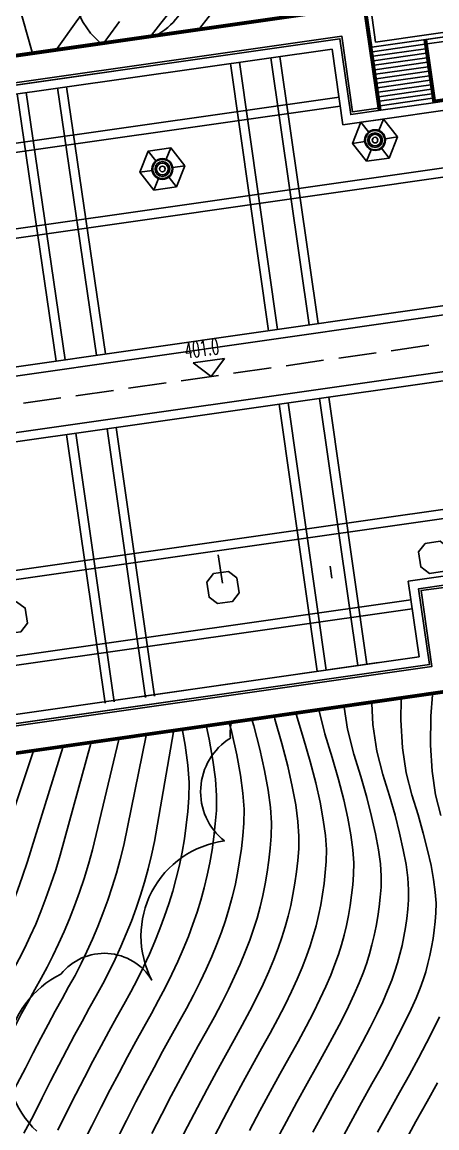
# Model space of a CAD drawing. Extents: x 351134 to 737836, y 2693212 to 3319468.
# Drawn here: x 543100 to 570445, y 2748950 to 2821894 of the extents above; entities that cross this region are included whole.
import ezdxf

# ---------------------------------------------------------------- set-up
doc = ezdxf.new("R2010")
doc.units = 0
doc.linetypes.add('DASH', pattern=[0.35, 0.25, -0.1])
for name, color, linetype in [('00000实测标高', 6, 'CONTINUOUS'), ('00景观层', 10, 'CONTINUOUS'), ('01佛教小品', 2, 'CONTINUOUS'), ('DGX', 8, 'CONTINUOUS'), ('绿化', 3, 'CONTINUOUS')]:
    doc.layers.add(name, color=color, linetype=linetype)
doc.styles.add('_TCH_DIM', font='txt.shx', dxfattribs={"width": 0.8, "height": 3.5, "bigfont": 'hztxt.shx'})
doc.linetypes.add('FENCELINE2', pattern='A,6.35,-2.54,[132,ltypeshp.shx,S=2.54,R=0,X=-2.54,Y=0],-2.54,25.4', length=36.83)

# ---------------------------------------------------------------- blocks, each defined once
blk = doc.blocks.new('gehjj')
at = {"layer": '01佛教小品', "color": 11, "linetype": 'Continuous'}
for p, q in [((565372, 2770611), (565676, 2771366)), ((564191, 2771154), (564693, 2770514)), ((563632, 2769762), (564438, 2769877)), ((566602, 2770186), (565796, 2770071)), ((564558, 2768582), (564861, 2769337)), ((565541, 2769434), (566043, 2768794))]:
    blk.add_line(p, q, dxfattribs=at)
at = {"layer": '01佛教小品', "color": 11, "linetype": 'Continuous', "flags": 128}
blk.add_lwpolyline([(566602, 2770186), (565676, 2771366), (564191, 2771154), (563632, 2769762), (564558, 2768582), (566043, 2768794)], close=True, dxfattribs=at)
at = {"layer": '01佛教小品', "color": 11, "linetype": 'Continuous'}
for radius in [686, 636, 486, 386, 186]:
    blk.add_circle((565117, 2769974), radius, dxfattribs=at)

msp = doc.modelspace()

# ---------------------------------------------------------------- linework, layer by layer
at = {"layer": '00000实测标高', "color": 6}
for p, q in [((556451, 2799705), (554372, 2799408)), ((555560, 2798518), (556451, 2799705)), ((555560, 2798518), (554372, 2799408))]:
    msp.add_line(p, q, dxfattribs=at)
at = {"layer": '00000实测标高', "color": 7, "linetype": 'DASH', "ltscale": 10000, "flags": 128}
msp.add_lwpolyline([(414984, 2778433), (737519, 2824527)], dxfattribs=at)
at = {"layer": '00景观层', "color": 250, "linetype": 'Continuous'}
for p, q in [((533000, 2815755), (563539, 2820119)), ((559505, 2819543), (562024, 2801922)), ((560099, 2819628), (562618, 2802007)), ((559351, 2801540), (556833, 2819161)), ((557427, 2819246), (559945, 2801625)), ((545336, 2799537), (542763, 2817159)), ((543357, 2817245), (545930, 2799622)), ((545435, 2817549), (548009, 2799919)), ((546029, 2817635), (548603, 2800004)), ((563156, 2779153), (560638, 2796774)), ((565235, 2779450), (562717, 2797071)), ((565829, 2779535), (563311, 2797156)), ((560044, 2796689), (562562, 2779068)), ((546036, 2794687), (548569, 2776967)), ((549163, 2777052), (546630, 2794772)), ((551242, 2777349), (548709, 2795069)), ((551836, 2777434), (549303, 2795154)), ((538730, 2775662), (569269, 2780026)), ((560360, 2778753), (566596, 2779644)), ((566596, 2779644), (560360, 2778753)), ((550856, 2777395), (557093, 2778286)), ((557093, 2778286), (550856, 2777395)), ((538730, 2775662), (547589, 2776928)), ((547589, 2776928), (541353, 2776037))]:
    msp.add_line(p, q, dxfattribs=at)
at = {"layer": '00景观层', "linetype": 'Continuous'}
msp.add_line((569613, 2820735), (570186, 2816726), dxfattribs=at)
at = {"layer": '00景观层', "color": 7, "flags": 128}
for points in [[(566743, 2816082), (565767, 2822913), (576904, 2824504), (579408, 2806982)], [(577286, 2821831), (576904, 2824504), (565767, 2822913), (566149, 2820240), (577434, 2821853)], [(566743, 2816082), (565745, 2823061), (532038, 2818244)], [(566594, 2816061), (565618, 2822891), (532059, 2818096)], [(566149, 2820240), (577286, 2821831)], [(564763, 2815799), (564049, 2820798), (532321, 2816264)], [(566594, 2816061), (564763, 2815799), (564049, 2820798), (532321, 2816264)], [(574394, 2817327), (573821, 2821336), (569613, 2820735)], [(573474, 2817044), (570208, 2816577), (569613, 2820735)], [(576650, 2801537), (574394, 2817327), (570335, 2816747), (569762, 2820756)], [(570208, 2816577), (566743, 2816082)], [(566594, 2816061), (566743, 2816082)], [(571065, 2784778), (569234, 2784516), (569948, 2779517), (538221, 2774983)], [(569234, 2784516), (569948, 2779517), (538221, 2774983)], [(571065, 2784778), (572041, 2777948), (538482, 2773152)], [(571213, 2784799), (572211, 2777820), (538504, 2773003)]]:
    msp.add_lwpolyline(points, dxfattribs=at)
at = {"layer": '00景观层', "color": 250, "linetype": 'Continuous', "flags": 128}
msp.add_lwpolyline([(576946, 2822086), (576649, 2824165), (566106, 2822658), (566403, 2820579)], close=True, dxfattribs=at)
at = {"layer": '00景观层', "color": 1, "flags": 128}
for points in [[(565745, 2823061), (522436, 2816872)], [(572211, 2777820), (528901, 2771631)]]:
    msp.add_lwpolyline(points, dxfattribs=at)
at = {"layer": '00景观层', "color": 31, "linetype": 'FENCELINE2', "ltscale": 150, "flags": 128}
for points in [[(566669, 2816071), (565682, 2822976), (532049, 2818170)], [(576576, 2801527), (574330, 2817242), (570271, 2816662), (569688, 2820746)], [(571139, 2784789), (572126, 2777884), (538493, 2773077)]]:
    msp.add_lwpolyline(points, dxfattribs=at)
at = {"layer": '00景观层', "color": 250, "linetype": 'Continuous', "flags": 128}
for points in [[(566573, 2816209), (564890, 2815969), (564176, 2820968), (532300, 2816413)], [(564048, 2820799), (534499, 2816576)], [(564048, 2820799), (534499, 2816576)], [(574097, 2817285), (573566, 2820997), (569804, 2820459)], [(563539, 2820119), (564254, 2815120)], [(566191, 2819943), (569656, 2820438)], [(566234, 2819646), (569698, 2820141)], [(566276, 2819349), (569741, 2819844)], [(566318, 2819052), (569783, 2819547)], [(566361, 2818755), (569826, 2819250)], [(566403, 2818458), (569868, 2818953)], [(566446, 2818161), (569911, 2818656)], [(566488, 2817864), (569953, 2818359)], [(566531, 2817567), (569995, 2818062)], [(566573, 2817270), (570038, 2817765)], [(566616, 2816973), (570080, 2817468)], [(566658, 2816676), (570123, 2817171)], [(563992, 2816951), (528651, 2811901)], [(573757, 2816478), (564254, 2815120)], [(566700, 2816379), (570165, 2816874)], [(564077, 2816357), (528736, 2811307)], [(574288, 2812766), (521744, 2805257)], [(574373, 2812172), (522133, 2804706)], [(575561, 2803856), (534107, 2797932)], [(575646, 2803262), (534192, 2797338)], [(534192, 2797338), (575646, 2803262)], [(576169, 2799600), (534716, 2793675)], [(534716, 2793675), (576169, 2799600)], [(576254, 2799006), (534801, 2793082)], [(577443, 2790690), (525203, 2783225)], [(577528, 2790096), (524983, 2782587)], [(578058, 2786384), (568555, 2785026)], [(571086, 2784630), (569403, 2784389), (570118, 2779390), (538242, 2774835)], [(569269, 2780026), (568555, 2785026)], [(568732, 2783788), (533391, 2778738)], [(568816, 2783194), (533476, 2778144)], [(569948, 2779517), (540398, 2775294)]]:
    msp.add_lwpolyline(points, dxfattribs=at)
at = {"layer": 'DGX', "color": 8, "linetype": 'Continuous'}
for points in [[(552103, 2821111, 0.489743), (552923, 2827820, 0.520567), (550541, 2830677, 0.520567), (544346, 2831154, 0.520567), (536007, 2836869, 0.520567), (534340, 2842584, 0.520567), (529336, 2849489, 0.520567), (526001, 2854252, 0.520567), (521236, 2854966, 0.520567), (517424, 2851632, 0.520567), (512659, 2849251, 0.520567), (505988, 2852823, 0.520567), (498840, 2851632, 0.520567), (487643, 2847822, 0.520567)], [(493122, 2835678, 0.520567), (501461, 2834725, 0.520567), (510038, 2833773, 0.520567), (517662, 2837821, 0.520567), (526954, 2829963, 0.520567), (531004, 2829487, 0.469007), (539223, 2827344, -0.4943), (546739, 2826732, 0.317498), (548220, 2820557, 0.317498)]]:
    msp.add_lwpolyline(points, format="xyb", dxfattribs=at)
for points, elevation in [([(543759, 2819919), (541672, 2827329), (541253, 2828433), (540700, 2829621), (540144, 2830797), (539714, 2831864), (539409, 2832821), (539229, 2833668), (539174, 2834406), (539175, 2834419)], 399000), ([(545421, 2820157), (546773, 2822056), (547535, 2823046), (548284, 2824024), (548909, 2824919), (549409, 2825733), (549785, 2826466), (550036, 2827117), (550164, 2827686), (550166, 2828174), (550045, 2828580), (549903, 2828951), (549843, 2829331), (549867, 2829721), (549973, 2830120), (549977, 2830128)], 397000), ([(551633, 2821044), (552248, 2821836), (553030, 2822818), (553724, 2823689), (554331, 2824450), (554849, 2825100), (555279, 2825640), (555621, 2826069), (555876, 2826387), (556042, 2826596), (556158, 2826756), (556259, 2826930), (556298, 2827012)], 395000), ([(554818, 2821499), (555376, 2822199), (555931, 2822896), (556427, 2823518), (556864, 2824065), (557241, 2824538), (557558, 2824935), (557816, 2825258), (558032, 2825557), (558221, 2825881), (558293, 2826035)], 394000), ([(548556, 2820605), (548744, 2820883), (549519, 2821944)], 396000), ([(564022, 2747950), (564761, 2749323), (565475, 2750624), (566163, 2751854), (566806, 2753006), (567386, 2754074), (567903, 2755059), (568358, 2755959), (568749, 2756776), (569077, 2757509), (569343, 2758158), (569545, 2758723), (569708, 2759250), (569854, 2759784), (569983, 2760326), (570096, 2760875), (570193, 2761432), (570273, 2761996), (570336, 2762567), (570383, 2763146), (570392, 2763777), (570341, 2764505), (570232, 2765330), (570063, 2766252), (569835, 2767271), (569548, 2768387), (569201, 2769600), (568795, 2770910), (568425, 2772366), (568185, 2774019), (568076, 2775867), (568090, 2777231)], 384000), ([(570707, 2769565), (570361, 2770927), (570137, 2772473), (570034, 2774202), (570055, 2776114), (570150, 2777526)], 383000), ([(558095, 2748785), (558783, 2750084), (559449, 2751320), (560091, 2752491), (560710, 2753597), (561292, 2754643), (561823, 2755633), (562304, 2756567), (562735, 2757445), (563115, 2758266), (563445, 2759032), (563725, 2759741), (563954, 2760393), (564148, 2761023), (564323, 2761661), (564478, 2762308), (564612, 2762963), (564728, 2763628), (564823, 2764301), (564899, 2764984), (564955, 2765675), (564965, 2766429), (564905, 2767298), (564774, 2768283), (564573, 2769384), (564300, 2770601), (563957, 2771933), (563543, 2773381), (563059, 2774945), (562674, 2776457)], 387000), ([(559815, 2748025), (560530, 2749373), (561220, 2750654), (561886, 2751868), (562527, 2753016), (563130, 2754098), (563677, 2755114), (564171, 2756064), (564609, 2756950), (564993, 2757770), (565323, 2758524), (565598, 2759213), (565818, 2759837), (566001, 2760432), (566166, 2761035), (566313, 2761647), (566440, 2762267), (566549, 2762896), (566640, 2763533), (566711, 2764178), (566764, 2764832), (566774, 2765545), (566717, 2766367), (566594, 2767299), (566403, 2768340), (566145, 2769491), (565821, 2770751), (565429, 2772121), (564971, 2773600), (564553, 2775245), (564342, 2776696)], 386000), ([(562276, 2748662), (562991, 2749989), (563680, 2751246), (564345, 2752435), (564968, 2753552), (565532, 2754594), (566037, 2755562), (566483, 2756454), (566871, 2757273), (567200, 2758016), (567470, 2758685), (567681, 2759280), (567855, 2759841), (568010, 2760410), (568148, 2760986), (568268, 2761571), (568371, 2762164), (568456, 2762764), (568524, 2763373), (568573, 2763989), (568583, 2764661), (568529, 2765436), (568413, 2766315), (568233, 2767296), (567990, 2768381), (567684, 2769569), (567315, 2770860), (566883, 2772255), (566489, 2773806), (566233, 2775565), (566151, 2776954)], 385000), ([(549334, 2748174), (549980, 2749445), (550606, 2750661), (551212, 2751823), (551799, 2752930), (552365, 2753982), (552912, 2754979), (553439, 2755921), (553939, 2756826), (554406, 2757712), (554839, 2758579), (555238, 2759426), (555604, 2760254), (555936, 2761062), (556235, 2761851), (556500, 2762621), (556736, 2763386), (556948, 2764163), (557137, 2764950), (557301, 2765748), (557441, 2766556), (557557, 2767376), (557649, 2768206), (557717, 2769047), (557730, 2769964), (557657, 2771022), (557498, 2772220), (557252, 2773560), (556921, 2775040), (556773, 2775614)], 391000), ([(551647, 2748582), (552300, 2749851), (552933, 2751063), (553545, 2752218), (554136, 2753316), (554707, 2754357), (555257, 2755340), (555777, 2756280), (556260, 2757192), (556705, 2758076), (557112, 2758931), (557482, 2759757), (557813, 2760554), (558107, 2761324), (558363, 2762064), (558589, 2762795), (558792, 2763537), (558972, 2764289), (559129, 2765052), (559263, 2765824), (559374, 2766607), (559461, 2767400), (559527, 2768204), (559539, 2769080), (559469, 2770091), (559317, 2771236), (559083, 2772516), (558766, 2773930), (558367, 2775479), (558267, 2775828)], 390000), ([(553314, 2747718), (553994, 2749041), (554653, 2750304), (555291, 2751507), (555907, 2752651), (556501, 2753735), (557074, 2754759), (557615, 2755735), (558114, 2756673), (558571, 2757573), (558986, 2758435), (559360, 2759260), (559691, 2760047), (559980, 2760796), (560227, 2761507), (560442, 2762205), (560636, 2762912), (560807, 2763629), (560957, 2764355), (561084, 2765092), (561190, 2765839), (561274, 2766595), (561336, 2767361), (561348, 2768196), (561281, 2769160), (561136, 2770252), (560913, 2771472), (560611, 2772820), (560230, 2774297), (559772, 2775902), (559730, 2776037)], 389000), ([(555689, 2748231), (556374, 2749544), (557037, 2750796), (557678, 2751985), (558296, 2753113), (558892, 2754178), (559453, 2755189), (559969, 2756153), (560438, 2757070), (560861, 2757940), (561237, 2758763), (561568, 2759539), (561852, 2760268), (562091, 2760950), (562295, 2761614), (562479, 2762286), (562642, 2762968), (562785, 2763659), (562906, 2764360), (563007, 2765070), (563086, 2765789), (563145, 2766518), (563157, 2767312), (563093, 2768229), (562955, 2769267), (562743, 2770428), (562456, 2771710), (562094, 2773115), (561657, 2774642), (561162, 2776241)], 388000), ([(540942, 2748497), (541628, 2749630), (542229, 2750753), (542779, 2751848), (543312, 2752898), (543829, 2753902), (544330, 2754861), (544814, 2755775), (545282, 2756644), (545733, 2757467), (546168, 2758245), (546587, 2759009), (546988, 2759791), (547373, 2760590), (547741, 2761407), (548092, 2762241), (548427, 2763092), (548745, 2763962), (549045, 2764848), (549324, 2765750), (549574, 2766665), (549796, 2767592), (551285, 2774830)], 395000), ([(543206, 2748595), (543839, 2749777), (544417, 2750930), (544979, 2752035), (545523, 2753092), (546050, 2754102), (546560, 2755064), (547053, 2755978), (547528, 2756845), (547986, 2757664), (548425, 2758463), (548843, 2759271), (549239, 2760087), (549615, 2760911), (549970, 2761744), (550304, 2762585), (550617, 2763434), (550909, 2764292), (551177, 2765159), (551417, 2766039), (551631, 2766931), (551817, 2767836), (553073, 2775085)], 394000), ([(545448, 2748800), (546056, 2750011), (546646, 2751171), (547217, 2752282), (547771, 2753342), (548306, 2754352), (548823, 2755313), (549323, 2756223), (549803, 2757083), (550263, 2757918), (550697, 2758751), (551106, 2759584), (551490, 2760416), (551848, 2761247), (552182, 2762077), (552490, 2762906), (552773, 2763735), (553030, 2764568), (553261, 2765414), (553466, 2766271), (553645, 2767140), (553797, 2768020), (553924, 2768913), (554024, 2769817), (554098, 2770733), (554112, 2771731), (554033, 2772883), (553859, 2774189), (553679, 2775172)], 393000), ([(547058, 2747824), (547695, 2749092), (548313, 2750308), (548912, 2751472), (549492, 2752582), (550052, 2753641), (550594, 2754647), (551117, 2755601), (551621, 2756502), (552101, 2757372), (552551, 2758232), (552972, 2759081), (553364, 2759921), (553726, 2760750), (554059, 2761570), (554362, 2762379), (554636, 2763178), (554883, 2763977), (555105, 2764788), (555301, 2765610), (555473, 2766444), (555619, 2767288), (555740, 2768144), (555837, 2769012), (555908, 2769890), (555921, 2770848), (555845, 2771952), (555679, 2773204), (555422, 2774603), (555245, 2775396)], 392000), ([(536401, 2748633), (537168, 2749665), (537858, 2750688), (538472, 2751702), (539009, 2752706), (539501, 2753685), (539978, 2754624), (540441, 2755523), (540888, 2756380), (541321, 2757198), (541740, 2757975), (542144, 2758711), (542533, 2759407), (542910, 2760101), (543280, 2760830), (543640, 2761596), (543993, 2762397), (544337, 2763234), (544672, 2764108), (545000, 2765017), (545318, 2765962), (545618, 2766932), (547634, 2774308)], 397000), ([(538669, 2748509), (539400, 2749593), (540050, 2750666), (540619, 2751730), (541140, 2752767), (541645, 2753761), (542135, 2754712), (542609, 2755621), (543068, 2756486), (543511, 2757309), (543938, 2758089), (544350, 2758826), (544748, 2759555), (545134, 2760310), (545507, 2761093), (545867, 2761902), (546215, 2762738), (546550, 2763600), (546872, 2764489), (547182, 2765405), (547471, 2766341), (547730, 2767290), (549471, 2774571)], 396000), ([(531057, 2748285), (531935, 2749220), (532746, 2750147), (533490, 2751066), (534166, 2751977), (534775, 2752879), (535316, 2753773), (535790, 2754659), (536224, 2755523), (536644, 2756351), (537052, 2757143), (537447, 2757900), (537829, 2758621), (538198, 2759306), (538554, 2759955), (538897, 2760569), (539234, 2761192), (539571, 2761869), (539908, 2762601), (540244, 2763387), (540581, 2764228), (540918, 2765123), (541254, 2766072), (543835, 2773765)], 399000), ([(534152, 2748869), (534946, 2749849), (535667, 2750821), (536316, 2751784), (536894, 2752738), (537400, 2753683), (537862, 2754604), (538311, 2755487), (538746, 2756333), (539168, 2757140), (539575, 2757909), (539969, 2758640), (540349, 2759333), (540715, 2759988), (541072, 2760646), (541425, 2761350), (541774, 2762098), (542118, 2762892), (542459, 2763731), (542795, 2764615), (543127, 2765545), (543455, 2766519), (545777, 2774043)], 398000), ([(566532, 2748658), (567270, 2750002), (567980, 2751273), (568644, 2752460), (569240, 2753555), (569770, 2754556), (570232, 2755464), (570627, 2756279)], 383000), ([(568303, 2747992), (569064, 2749380), (569798, 2750692), (570482, 2751915)], 382000)]:
    msp.add_lwpolyline(points, dxfattribs=dict(at, elevation=elevation))
at = {"layer": '绿化', "color": 7, "flags": 128}
for points in [[(569665, 2787508), (569240, 2786942), (569382, 2785952), (569948, 2785528), (570938, 2785669), (571362, 2786235), (571220, 2787225), (570655, 2787649)], [(555707, 2785513), (555282, 2784947), (555424, 2783957), (555989, 2783533), (556979, 2783675), (557404, 2784240), (557262, 2785230), (556696, 2785654)], [(541748, 2783518), (541324, 2782953), (541466, 2781963), (542031, 2781538), (543021, 2781680), (543445, 2782246), (543304, 2783235), (542738, 2783660)]]:
    msp.add_lwpolyline(points, close=True, dxfattribs=at)
for points in [[(556301, 2784891), (556036, 2786745)], [(563414, 2786008), (563527, 2785216)]]:
    msp.add_lwpolyline(points, dxfattribs=at)
at = {"layer": '绿化', "linetype": 'Continuous', "elevation": 76200, "flags": 128}
msp.add_lwpolyline([(556887, 2775630, 0.083457), (556837, 2774659, 0.520567), (556438, 2767876, 0.520567), (551648, 2758699, 0.520567), (545659, 2759098, 0.520567), (544063, 2748724, 0.520567)], format="xyb", dxfattribs=at)
at = {"layer": '绿化', "linetype": 'Continuous', "flags": 128}
msp.add_lwpolyline([(493680, 2733820, 0.520567), (498779, 2734548, 0.520567), (504606, 2734548, 0.520567), (507034, 2729452, 0.520567), (510919, 2727025, 0.520567), (517717, 2730423, 0.520567), (522816, 2734305, 0.520567), (524758, 2732121, 0.520567), (534470, 2727753, 0.520567), (540297, 2728481, 0.520567), (543939, 2732849, 0.520567), (546609, 2738673, 0.520567), (546124, 2743769, 0.520567), (543453, 2745225, 0.520567), (537626, 2748865, 0.520567), (534955, 2747652, 0.520567), (532285, 2743527, 0.520567), (520630, 2747652, 0.520567), (517960, 2748137, 0.520567), (516260, 2749836, 0.520567), (509462, 2751777, 0.421301), (496718, 2750951, 0.347673)], format="xyb", dxfattribs=at)

# ---------------------------------------------------------------- block references
at = {"layer": '00景观层', "color": 7, "xscale": -1, "rotation": 196.2661981865116}
for p in [(-751998, 5314913), (-766020, 5313010)]:
    msp.add_blockref('gehjj', p, dxfattribs=at)

# ---------------------------------------------------------------- texts
at = {"layer": '00000实测标高', "color": 6, "style": '_TCH_DIM', "width": 0.564706}
msp.add_text('401.0', height=1041.2, rotation=8.1331, dxfattribs=at).set_placement((553897, 2799694))

doc.saveas('drawing.dxf')
